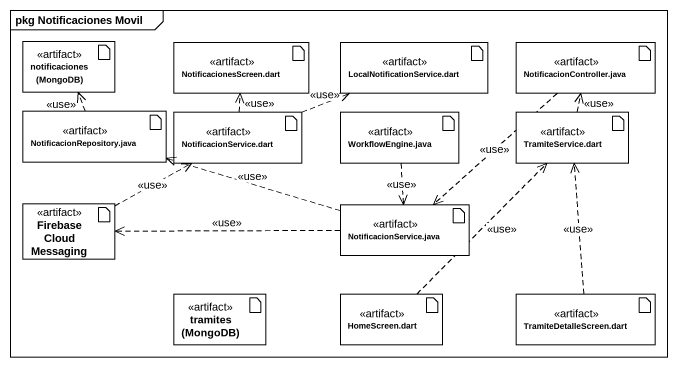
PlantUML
@startuml
mainframe pkg Notificaciones Movil
artifact "notificaciones (MongoDB)" as notificaciones_MongoDB <<artifact>>
artifact "NotificacionesScreen.dart" as NotificacionesScreen_dart <<artifact>>
artifact "LocalNotificationService.dart" as LocalNotificationService <<artifact>>
artifact "NotificacionController.java" as NotificacionController_java <<artifact>>
artifact "NotificacionRepository.java" as NotificacionRepository_java <<artifact>>
artifact "NotificacionService.dart" as NotificacionService_dart <<artifact>>
artifact "WorkflowEngine.java" as WorkflowEngine_java <<artifact>>
artifact "TramiteService.dart" as TramiteService_dart <<artifact>>
artifact "Firebase Cloud Messaging" as Firebase_Cloud_Messaging <<artifact>>
artifact "NotificacionService.java" as NotificacionService_java <<artifact>>
artifact "tramites (MongoDB)" as tramites_MongoDB <<artifact>>
artifact "HomeScreen.dart" as HomeScreen_dart <<artifact>>
artifact "TramiteDetalleScreen.dart" as TramiteDetalleScreen_dart <<artifact>>
NotificacionController_java ..> NotificacionService_java : <<use>>
NotificacionRepository_java .up.> notificaciones_MongoDB : <<use>>
NotificacionService_dart .up.> NotificacionesScreen_dart : <<use>>
NotificacionService_dart .right.> LocalNotificationService : <<use>>
WorkflowEngine_java ..> NotificacionService_java : <<use>>
TramiteService_dart .up.> NotificacionController_java : <<use>>
Firebase_Cloud_Messaging .right.> NotificacionService_dart : <<use>>
NotificacionService_java .left.> NotificacionRepository_java : <<use>>
NotificacionService_java .left.> Firebase_Cloud_Messaging : <<use>>
HomeScreen_dart .up.> TramiteService_dart : <<use>>
TramiteDetalleScreen_dart .up.> TramiteService_dart : <<use>>
@enduml
